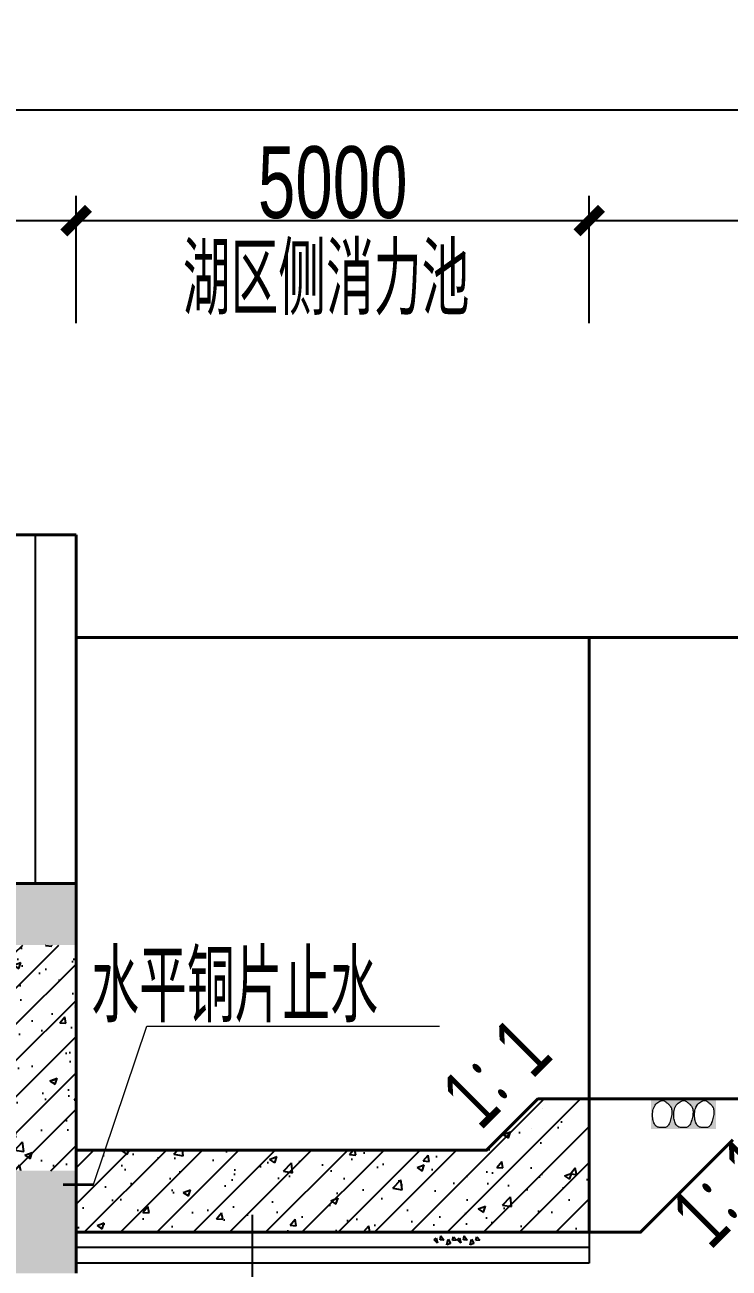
# Model space of a CAD drawing. Extents: x -51258 to 164715, y -112558 to 496610.
# Drawn here: x 79233 to 86096, y 44842 to 56963 of the extents above; entities that cross this region are included whole.
import ezdxf
from ezdxf.enums import TextEntityAlignment as Align

# ---------------------------------------------------------------- set-up
doc = ezdxf.new("R2010")
doc.units = 0
doc.header["$LTSCALE"] = 1000
doc.header["$PDMODE"] = 32
doc.header["$PDSIZE"] = 1
for name, color, linetype in [('DIM', 3, 'Continuous'), ('PUB_TEXT', 7, 'Continuous'), ('填充252', 252, 'Continuous'), ('标注', 3, 'Continuous')]:
    doc.layers.add(name, color=color, linetype=linetype)
for name, color, linetype, lineweight in [('中粗线0.25', 6, 'Continuous', 25), ('细线0.15', 4, 'Continuous', 15), ('结构轮廓线0.4', 1, 'Continuous', 40)]:
    doc.layers.add(name, color=color, linetype=linetype, lineweight=lineweight)
doc.styles.add('han', font='pdatxt.shx', dxfattribs={"width": 0.7, "bigfont": 'chinese.shx'})
doc.styles.add('图中的汉字和数字', font='njsyeng.shx', dxfattribs={"width": 0.7, "bigfont": 'njsychn.shx'})
doc.dimstyles.new('1比200(加大字号)', dxfattribs={"dimtxt": 700, "dimasz": 240, "dimexe": 240, "dimexo": 30, "dimgap": 20, "dimtad": 1, "dimdec": 0, "dimdsep": 46, "dimtxsty": '图中的汉字和数字', "dimblk": 'ARCHTICK', "dimcen": 2, "dimclrd": 3, "dimclre": 3, "dimclrt": 3, "dimadec": 0, "dimazin": 0, "dimtfac": 1, "dimtdec": 0, "dimtmove": 2, "dimatfit": 3, "dimldrblk": 'ARCHTICK', "dimfxl": 1000, "dimfxlon": 1, "dimarcsym": 0})
pattern_1 = [(45, (515662.37, -279097.2), (-176.7767, 176.7767), []), (50, (515662.4, -279097.2), (717.2602, -62.75213), [75, -825]), (355, (515662.4, -279097.2), (-138.7513, 752.1921), [60, -660]), (100.4514, (515722.14, -279102.4), (578.5094, 689.4395), [63.7402, -701.1421]), (46.1842, (515662.4, -278897.2), (1067.241, -165.519), [112.5, -1237.5]), (96.6356, (515751.3, -278911), (934.6627, 974.1179), [95.6103, -1051.713]), (351.1842, (515662.4, -278897.2), (934.662, 974.1186), [90, -990]), (21, (515762.4, -278947.2), (596.90705, -402.6189), [75, -825]), (326, (515762.4, -278947.2), (243.3153, 725.15), [60, -660]), (71.4514, (515812.1, -278980.75), (840.2226, 322.5305), [63.7402, -701.1421]), (37.5, (515662.37, -279097.2), (12.15986, 332.89385), [0, -652, 0, -670, 0, -662.5]), (7.5, (515662.37, -279097.2), (263.06954, 394.41171), [0, -382, 0, -637, 0, -252.5]), (327.5, (515439.37, -279097.2), (533.82244, -22.55487), [0, -250, 0, -780, 0, -1035]), (317.5, (515339.37, -279097.2), (583.18617, 100.105), [0, -325, 0, -518, 0, -735])]

# ---------------------------------------------------------------- blocks, each defined once
blk = doc.blocks.new('A$C76F53B9B')
at = {"layer": '填充252'}
h = blk.add_hatch(color=256, dxfattribs=at)
h.paths.add_polyline_path([(4.06, -0.022), (0.373, -0.022), (0.373, -1.706), (4.06, -1.706)])
h.paths.add_polyline_path([(1.83, -0.34), (1.863, -0.309), (1.896, -0.28), (1.929, -0.251), (1.961, -0.224), (1.992, -0.196), (2.022, -0.17), (2.052, -0.146), (2.084, -0.125), (2.118, -0.109), (2.155, -0.099), (2.196, -0.095), (2.243, -0.099), (2.294, -0.113), (2.35, -0.135), (2.409, -0.165), (2.468, -0.204), (2.525, -0.25), (2.58, -0.304), (2.629, -0.365), (2.672, -0.432), (2.707, -0.505), (2.734, -0.584), (2.754, -0.666), (2.767, -0.751), (2.773, -0.836), (2.775, -0.922), (2.771, -1.006), (2.763, -1.087), (2.751, -1.164), (2.735, -1.237), (2.716, -1.304), (2.693, -1.366), (2.667, -1.423), (2.637, -1.472), (2.604, -1.515), (2.568, -1.55), (2.529, -1.578), (2.487, -1.599), (2.443, -1.614), (2.398, -1.624), (2.352, -1.63), (2.305, -1.633), (2.258, -1.634), (2.213, -1.634), (2.168, -1.634), (2.124, -1.632), (2.082, -1.628), (2.042, -1.62), (2.003, -1.606), (1.965, -1.585), (1.928, -1.556), (1.894, -1.517), (1.861, -1.467), (1.829, -1.409), (1.8, -1.343), (1.773, -1.272), (1.749, -1.196), (1.728, -1.119), (1.71, -1.042), (1.696, -0.966), (1.685, -0.893), (1.678, -0.824), (1.675, -0.759), (1.676, -0.697), (1.682, -0.639), (1.691, -0.585), (1.705, -0.535), (1.723, -0.489), (1.745, -0.447), (1.771, -0.408), (1.799, -0.373)], flags=16)
h.paths.add_polyline_path([(1.446, -0.365), (1.489, -0.432), (1.524, -0.505), (1.551, -0.584), (1.571, -0.666), (1.584, -0.751), (1.59, -0.836), (1.592, -0.922), (1.588, -1.006), (1.58, -1.087), (1.568, -1.164), (1.552, -1.237), (1.533, -1.304), (1.51, -1.366), (1.484, -1.423), (1.454, -1.472), (1.421, -1.515), (1.385, -1.55), (1.346, -1.578), (1.304, -1.599), (1.26, -1.614), (1.215, -1.624), (1.168, -1.63), (1.122, -1.633), (1.075, -1.634), (1.029, -1.634), (0.985, -1.634), (0.941, -1.632), (0.899, -1.628), (0.859, -1.62), (0.819, -1.606), (0.782, -1.585), (0.745, -1.556), (0.711, -1.517), (0.677, -1.467), (0.646, -1.409), (0.617, -1.343), (0.59, -1.272), (0.566, -1.196), (0.545, -1.119), (0.527, -1.042), (0.513, -0.966), (0.502, -0.893), (0.495, -0.824), (0.492, -0.759), (0.493, -0.697), (0.498, -0.639), (0.508, -0.585), (0.521, -0.535), (0.539, -0.489), (0.562, -0.447), (0.587, -0.408), (0.616, -0.373), (0.647, -0.34), (0.68, -0.309), (0.713, -0.28), (0.746, -0.251), (0.778, -0.224), (0.808, -0.196), (0.839, -0.17), (0.869, -0.146), (0.901, -0.125), (0.935, -0.109), (0.972, -0.099), (1.013, -0.095), (1.06, -0.099), (1.111, -0.113), (1.167, -0.135), (1.226, -0.165), (1.284, -0.204), (1.342, -0.25), (1.397, -0.304)], flags=16)
h.paths.add_polyline_path([(2.908, -0.535), (2.926, -0.489), (2.948, -0.447), (2.974, -0.408), (3.003, -0.373), (3.034, -0.34), (3.066, -0.309), (3.099, -0.28), (3.132, -0.251), (3.164, -0.224), (3.195, -0.196), (3.226, -0.17), (3.256, -0.146), (3.288, -0.125), (3.322, -0.109), (3.359, -0.099), (3.4, -0.095), (3.446, -0.099), (3.498, -0.113), (3.554, -0.135), (3.612, -0.165), (3.671, -0.204), (3.729, -0.25), (3.783, -0.304), (3.833, -0.365), (3.876, -0.432), (3.911, -0.505), (3.938, -0.584), (3.957, -0.666), (3.97, -0.751), (3.977, -0.836), (3.978, -0.922), (3.975, -1.006), (3.967, -1.087), (3.955, -1.164), (3.939, -1.237), (3.92, -1.304), (3.897, -1.366), (3.871, -1.423), (3.841, -1.472), (3.808, -1.515), (3.772, -1.55), (3.733, -1.578), (3.691, -1.599), (3.647, -1.614), (3.602, -1.624), (3.555, -1.63), (3.509, -1.633), (3.462, -1.634), (3.416, -1.634), (3.372, -1.634), (3.328, -1.632), (3.286, -1.628), (3.245, -1.62), (3.206, -1.606), (3.168, -1.585), (3.132, -1.556), (3.097, -1.517), (3.064, -1.467), (3.033, -1.409), (3.004, -1.343), (2.977, -1.272), (2.953, -1.196), (2.932, -1.119), (2.914, -1.042), (2.899, -0.966), (2.889, -0.893), (2.882, -0.824), (2.879, -0.759), (2.88, -0.697), (2.885, -0.639), (2.895, -0.585)], flags=16)
at = {"layer": '细线0.15'}
h = blk.add_hatch(color=256, dxfattribs=at)
h.paths.add_polyline_path([(4.059, -0.022), (0.372, -0.022), (0.372, -1.706), (4.059, -1.706)])
h.paths.add_polyline_path([(1.829, -0.34), (1.861, -0.309), (1.894, -0.28), (1.927, -0.251), (1.959, -0.224), (1.99, -0.196), (2.02, -0.17), (2.051, -0.146), (2.083, -0.125), (2.117, -0.109), (2.154, -0.099), (2.195, -0.095), (2.241, -0.099), (2.293, -0.113), (2.349, -0.135), (2.407, -0.165), (2.466, -0.204), (2.524, -0.25), (2.578, -0.304), (2.628, -0.365), (2.671, -0.432), (2.706, -0.505), (2.733, -0.584), (2.752, -0.666), (2.765, -0.751), (2.772, -0.836), (2.773, -0.922), (2.77, -1.006), (2.762, -1.087), (2.75, -1.164), (2.734, -1.237), (2.715, -1.304), (2.692, -1.366), (2.666, -1.423), (2.636, -1.472), (2.603, -1.515), (2.567, -1.55), (2.528, -1.578), (2.486, -1.599), (2.442, -1.614), (2.397, -1.624), (2.35, -1.63), (2.304, -1.633), (2.257, -1.634), (2.211, -1.634), (2.166, -1.634), (2.123, -1.632), (2.081, -1.628), (2.04, -1.62), (2.001, -1.606), (1.963, -1.585), (1.927, -1.556), (1.892, -1.517), (1.859, -1.467), (1.828, -1.409), (1.799, -1.343), (1.772, -1.272), (1.748, -1.196), (1.727, -1.119), (1.709, -1.042), (1.694, -0.966), (1.684, -0.893), (1.677, -0.824), (1.674, -0.759), (1.675, -0.697), (1.68, -0.639), (1.69, -0.585), (1.703, -0.535), (1.721, -0.489), (1.743, -0.447), (1.769, -0.408), (1.798, -0.373)], flags=16)
h.paths.add_polyline_path([(1.445, -0.365), (1.488, -0.432), (1.523, -0.505), (1.55, -0.584), (1.569, -0.666), (1.582, -0.751), (1.589, -0.836), (1.59, -0.922), (1.586, -1.006), (1.578, -1.087), (1.566, -1.164), (1.551, -1.237), (1.532, -1.304), (1.509, -1.366), (1.482, -1.423), (1.453, -1.472), (1.42, -1.515), (1.384, -1.55), (1.344, -1.578), (1.303, -1.599), (1.259, -1.614), (1.213, -1.624), (1.167, -1.63), (1.12, -1.633), (1.074, -1.634), (1.028, -1.634), (0.983, -1.634), (0.94, -1.632), (0.898, -1.628), (0.857, -1.62), (0.818, -1.606), (0.78, -1.585), (0.744, -1.556), (0.709, -1.517), (0.676, -1.467), (0.645, -1.409), (0.616, -1.343), (0.589, -1.272), (0.565, -1.196), (0.544, -1.119), (0.526, -1.042), (0.511, -0.966), (0.5, -0.893), (0.494, -0.824), (0.491, -0.759), (0.492, -0.697), (0.497, -0.639), (0.506, -0.585), (0.52, -0.535), (0.538, -0.489), (0.56, -0.447), (0.586, -0.408), (0.615, -0.373), (0.646, -0.34), (0.678, -0.309), (0.711, -0.28), (0.744, -0.251), (0.776, -0.224), (0.807, -0.196), (0.837, -0.17), (0.868, -0.146), (0.9, -0.125), (0.934, -0.109), (0.971, -0.099), (1.012, -0.095), (1.058, -0.099), (1.11, -0.113), (1.166, -0.135), (1.224, -0.165), (1.283, -0.204), (1.341, -0.25), (1.395, -0.304)], flags=16)
h.paths.add_polyline_path([(2.907, -0.535), (2.925, -0.489), (2.947, -0.447), (2.973, -0.408), (3.002, -0.373), (3.033, -0.34), (3.065, -0.309), (3.098, -0.28), (3.131, -0.251), (3.163, -0.224), (3.194, -0.196), (3.224, -0.17), (3.255, -0.146), (3.286, -0.125), (3.32, -0.109), (3.358, -0.099), (3.399, -0.095), (3.445, -0.099), (3.497, -0.113), (3.553, -0.135), (3.611, -0.165), (3.67, -0.204), (3.727, -0.25), (3.782, -0.304), (3.832, -0.365), (3.875, -0.432), (3.909, -0.505), (3.936, -0.584), (3.956, -0.666), (3.969, -0.751), (3.976, -0.836), (3.977, -0.922), (3.973, -1.006), (3.965, -1.087), (3.953, -1.164), (3.938, -1.237), (3.918, -1.304), (3.896, -1.366), (3.869, -1.423), (3.84, -1.472), (3.807, -1.515), (3.771, -1.55), (3.731, -1.578), (3.689, -1.599), (3.646, -1.614), (3.6, -1.624), (3.554, -1.63), (3.507, -1.633), (3.461, -1.634), (3.415, -1.634), (3.37, -1.634), (3.327, -1.632), (3.285, -1.628), (3.244, -1.62), (3.205, -1.606), (3.167, -1.585), (3.131, -1.556), (3.096, -1.517), (3.063, -1.467), (3.032, -1.409), (3.002, -1.343), (2.976, -1.272), (2.951, -1.196), (2.93, -1.119), (2.912, -1.042), (2.898, -0.966), (2.887, -0.893), (2.88, -0.824), (2.878, -0.759), (2.879, -0.697), (2.884, -0.639), (2.893, -0.585)], flags=16)
h = blk.add_hatch(color=256, dxfattribs=at)
h.paths.add_polyline_path([(4.059, -0.022), (0.372, -0.022), (0.372, -1.706), (4.059, -1.706)])
h.paths.add_polyline_path([(1.829, -0.34), (1.861, -0.309), (1.894, -0.28), (1.927, -0.251), (1.959, -0.224), (1.99, -0.196), (2.02, -0.17), (2.051, -0.146), (2.083, -0.125), (2.117, -0.109), (2.154, -0.099), (2.195, -0.095), (2.241, -0.099), (2.293, -0.113), (2.349, -0.135), (2.407, -0.165), (2.466, -0.204), (2.524, -0.25), (2.578, -0.304), (2.628, -0.365), (2.671, -0.432), (2.706, -0.505), (2.733, -0.584), (2.752, -0.666), (2.765, -0.751), (2.772, -0.836), (2.773, -0.922), (2.77, -1.006), (2.762, -1.087), (2.75, -1.164), (2.734, -1.237), (2.715, -1.304), (2.692, -1.366), (2.666, -1.423), (2.636, -1.472), (2.603, -1.515), (2.567, -1.55), (2.528, -1.578), (2.486, -1.599), (2.442, -1.614), (2.397, -1.624), (2.35, -1.63), (2.304, -1.633), (2.257, -1.634), (2.211, -1.634), (2.166, -1.634), (2.123, -1.632), (2.081, -1.628), (2.04, -1.62), (2.001, -1.606), (1.963, -1.585), (1.927, -1.556), (1.892, -1.517), (1.859, -1.467), (1.828, -1.409), (1.799, -1.343), (1.772, -1.272), (1.748, -1.196), (1.727, -1.119), (1.709, -1.042), (1.694, -0.966), (1.684, -0.893), (1.677, -0.824), (1.674, -0.759), (1.675, -0.697), (1.68, -0.639), (1.69, -0.585), (1.703, -0.535), (1.721, -0.489), (1.743, -0.447), (1.769, -0.408), (1.798, -0.373)], flags=16)
h.paths.add_polyline_path([(1.445, -0.365), (1.488, -0.432), (1.523, -0.505), (1.55, -0.584), (1.569, -0.666), (1.582, -0.751), (1.589, -0.836), (1.59, -0.922), (1.586, -1.006), (1.578, -1.087), (1.566, -1.164), (1.551, -1.237), (1.532, -1.304), (1.509, -1.366), (1.482, -1.423), (1.453, -1.472), (1.42, -1.515), (1.384, -1.55), (1.344, -1.578), (1.303, -1.599), (1.259, -1.614), (1.213, -1.624), (1.167, -1.63), (1.12, -1.633), (1.074, -1.634), (1.028, -1.634), (0.983, -1.634), (0.94, -1.632), (0.898, -1.628), (0.857, -1.62), (0.818, -1.606), (0.78, -1.585), (0.744, -1.556), (0.709, -1.517), (0.676, -1.467), (0.645, -1.409), (0.616, -1.343), (0.589, -1.272), (0.565, -1.196), (0.544, -1.119), (0.526, -1.042), (0.511, -0.966), (0.5, -0.893), (0.494, -0.824), (0.491, -0.759), (0.492, -0.697), (0.497, -0.639), (0.506, -0.585), (0.52, -0.535), (0.538, -0.489), (0.56, -0.447), (0.586, -0.408), (0.615, -0.373), (0.646, -0.34), (0.678, -0.309), (0.711, -0.28), (0.744, -0.251), (0.776, -0.224), (0.807, -0.196), (0.837, -0.17), (0.868, -0.146), (0.9, -0.125), (0.934, -0.109), (0.971, -0.099), (1.012, -0.095), (1.058, -0.099), (1.11, -0.113), (1.166, -0.135), (1.224, -0.165), (1.283, -0.204), (1.341, -0.25), (1.395, -0.304)], flags=16)
h.paths.add_polyline_path([(2.907, -0.535), (2.925, -0.489), (2.947, -0.447), (2.973, -0.408), (3.002, -0.373), (3.033, -0.34), (3.065, -0.309), (3.098, -0.28), (3.131, -0.251), (3.163, -0.224), (3.194, -0.196), (3.224, -0.17), (3.255, -0.146), (3.286, -0.125), (3.32, -0.109), (3.358, -0.099), (3.399, -0.095), (3.445, -0.099), (3.497, -0.113), (3.553, -0.135), (3.611, -0.165), (3.67, -0.204), (3.727, -0.25), (3.782, -0.304), (3.832, -0.365), (3.875, -0.432), (3.909, -0.505), (3.936, -0.584), (3.956, -0.666), (3.969, -0.751), (3.976, -0.836), (3.977, -0.922), (3.973, -1.006), (3.965, -1.087), (3.953, -1.164), (3.938, -1.237), (3.918, -1.304), (3.896, -1.366), (3.869, -1.423), (3.84, -1.472), (3.807, -1.515), (3.771, -1.55), (3.731, -1.578), (3.689, -1.599), (3.646, -1.614), (3.6, -1.624), (3.554, -1.63), (3.507, -1.633), (3.461, -1.634), (3.415, -1.634), (3.37, -1.634), (3.327, -1.632), (3.285, -1.628), (3.244, -1.62), (3.205, -1.606), (3.167, -1.585), (3.131, -1.556), (3.096, -1.517), (3.063, -1.467), (3.032, -1.409), (3.002, -1.343), (2.976, -1.272), (2.951, -1.196), (2.93, -1.119), (2.912, -1.042), (2.898, -0.966), (2.887, -0.893), (2.88, -0.824), (2.878, -0.759), (2.879, -0.697), (2.884, -0.639), (2.893, -0.585)], flags=16)
for points in [[(0.538, -0.489), (0.52, -0.535), (0.506, -0.585), (0.497, -0.639), (0.492, -0.697), (0.491, -0.759), (0.494, -0.824), (0.5, -0.893), (0.511, -0.966), (0.526, -1.042), (0.544, -1.119), (0.565, -1.196), (0.589, -1.272), (0.616, -1.343), (0.645, -1.409), (0.676, -1.467), (0.709, -1.517), (0.744, -1.556), (0.78, -1.585), (0.818, -1.606), (0.857, -1.62), (0.898, -1.628), (0.94, -1.632), (0.983, -1.634), (1.028, -1.634), (1.074, -1.634), (1.12, -1.633), (1.167, -1.63), (1.213, -1.624), (1.259, -1.614), (1.303, -1.599), (1.344, -1.578), (1.384, -1.55), (1.42, -1.515), (1.453, -1.472), (1.482, -1.423), (1.509, -1.366), (1.532, -1.304), (1.551, -1.237), (1.566, -1.164), (1.578, -1.087), (1.586, -1.006), (1.59, -0.922), (1.589, -0.836), (1.582, -0.751), (1.569, -0.666), (1.55, -0.584), (1.523, -0.505), (1.488, -0.432), (1.445, -0.365), (1.395, -0.304), (1.341, -0.25), (1.283, -0.204), (1.224, -0.165), (1.166, -0.135), (1.11, -0.113), (1.058, -0.099), (1.012, -0.095), (0.971, -0.099), (0.934, -0.109), (0.9, -0.125), (0.868, -0.146), (0.837, -0.17), (0.807, -0.196), (0.776, -0.224), (0.744, -0.251), (0.711, -0.28), (0.678, -0.309), (0.646, -0.34), (0.615, -0.373), (0.586, -0.408), (0.56, -0.447)], [(0.538, -0.489), (0.52, -0.535), (0.506, -0.585), (0.497, -0.639), (0.492, -0.697), (0.491, -0.759), (0.494, -0.824), (0.5, -0.893), (0.511, -0.966), (0.526, -1.042), (0.544, -1.119), (0.565, -1.196), (0.589, -1.272), (0.616, -1.343), (0.645, -1.409), (0.676, -1.467), (0.709, -1.517), (0.744, -1.556), (0.78, -1.585), (0.818, -1.606), (0.857, -1.62), (0.898, -1.628), (0.94, -1.632), (0.983, -1.634), (1.028, -1.634), (1.074, -1.634), (1.12, -1.633), (1.167, -1.63), (1.213, -1.624), (1.259, -1.614), (1.303, -1.599), (1.344, -1.578), (1.384, -1.55), (1.42, -1.515), (1.453, -1.472), (1.482, -1.423), (1.509, -1.366), (1.532, -1.304), (1.551, -1.237), (1.566, -1.164), (1.578, -1.087), (1.586, -1.006), (1.59, -0.922), (1.589, -0.836), (1.582, -0.751), (1.569, -0.666), (1.55, -0.584), (1.523, -0.505), (1.488, -0.432), (1.445, -0.365), (1.395, -0.304), (1.341, -0.25), (1.283, -0.204), (1.224, -0.165), (1.166, -0.135), (1.11, -0.113), (1.058, -0.099), (1.012, -0.095), (0.971, -0.099), (0.934, -0.109), (0.9, -0.125), (0.868, -0.146), (0.837, -0.17), (0.807, -0.196), (0.776, -0.224), (0.744, -0.251), (0.711, -0.28), (0.678, -0.309), (0.646, -0.34), (0.615, -0.373), (0.586, -0.408), (0.56, -0.447)], [(0.539, -0.489), (0.521, -0.535), (0.508, -0.585), (0.498, -0.639), (0.493, -0.697), (0.492, -0.759), (0.495, -0.824), (0.502, -0.893), (0.513, -0.966), (0.527, -1.042), (0.545, -1.119), (0.566, -1.196), (0.59, -1.272), (0.617, -1.343), (0.646, -1.409), (0.677, -1.467), (0.711, -1.517), (0.745, -1.556), (0.782, -1.585), (0.819, -1.606), (0.859, -1.62), (0.899, -1.628), (0.941, -1.632), (0.985, -1.634), (1.029, -1.634), (1.075, -1.634), (1.122, -1.633), (1.168, -1.63), (1.215, -1.624), (1.26, -1.614), (1.304, -1.599), (1.346, -1.578), (1.385, -1.55), (1.421, -1.515), (1.454, -1.472), (1.484, -1.423), (1.51, -1.366), (1.533, -1.304), (1.552, -1.237), (1.568, -1.164), (1.58, -1.087), (1.588, -1.006), (1.592, -0.922), (1.59, -0.836), (1.584, -0.751), (1.571, -0.666), (1.551, -0.584), (1.524, -0.505), (1.489, -0.432), (1.446, -0.365), (1.397, -0.304), (1.342, -0.25), (1.284, -0.204), (1.226, -0.165), (1.167, -0.135), (1.111, -0.113), (1.06, -0.099), (1.013, -0.095), (0.972, -0.099), (0.935, -0.109), (0.901, -0.125), (0.869, -0.146), (0.839, -0.17), (0.808, -0.196), (0.778, -0.224), (0.746, -0.251), (0.713, -0.28), (0.68, -0.309), (0.647, -0.34), (0.616, -0.373), (0.587, -0.408), (0.562, -0.447)], [(1.721, -0.489), (1.703, -0.535), (1.69, -0.585), (1.68, -0.639), (1.675, -0.697), (1.674, -0.759), (1.677, -0.824), (1.684, -0.893), (1.694, -0.966), (1.709, -1.042), (1.727, -1.119), (1.748, -1.196), (1.772, -1.272), (1.799, -1.343), (1.828, -1.409), (1.859, -1.467), (1.892, -1.517), (1.927, -1.556), (1.963, -1.585), (2.001, -1.606), (2.04, -1.62), (2.081, -1.628), (2.123, -1.632), (2.166, -1.634), (2.211, -1.634), (2.257, -1.634), (2.304, -1.633), (2.35, -1.63), (2.397, -1.624), (2.442, -1.614), (2.486, -1.599), (2.528, -1.578), (2.567, -1.55), (2.603, -1.515), (2.636, -1.472), (2.666, -1.423), (2.692, -1.366), (2.715, -1.304), (2.734, -1.237), (2.75, -1.164), (2.762, -1.087), (2.77, -1.006), (2.773, -0.922), (2.772, -0.836), (2.765, -0.751), (2.752, -0.666), (2.733, -0.584), (2.706, -0.505), (2.671, -0.432), (2.628, -0.365), (2.578, -0.304), (2.524, -0.25), (2.466, -0.204), (2.407, -0.165), (2.349, -0.135), (2.293, -0.113), (2.241, -0.099), (2.195, -0.095), (2.154, -0.099), (2.117, -0.109), (2.083, -0.125), (2.051, -0.146), (2.02, -0.17), (1.99, -0.196), (1.959, -0.224), (1.927, -0.251), (1.894, -0.28), (1.861, -0.309), (1.829, -0.34), (1.798, -0.373), (1.769, -0.408), (1.743, -0.447)], [(1.721, -0.489), (1.703, -0.535), (1.69, -0.585), (1.68, -0.639), (1.675, -0.697), (1.674, -0.759), (1.677, -0.824), (1.684, -0.893), (1.694, -0.966), (1.709, -1.042), (1.727, -1.119), (1.748, -1.196), (1.772, -1.272), (1.799, -1.343), (1.828, -1.409), (1.859, -1.467), (1.892, -1.517), (1.927, -1.556), (1.963, -1.585), (2.001, -1.606), (2.04, -1.62), (2.081, -1.628), (2.123, -1.632), (2.166, -1.634), (2.211, -1.634), (2.257, -1.634), (2.304, -1.633), (2.35, -1.63), (2.397, -1.624), (2.442, -1.614), (2.486, -1.599), (2.528, -1.578), (2.567, -1.55), (2.603, -1.515), (2.636, -1.472), (2.666, -1.423), (2.692, -1.366), (2.715, -1.304), (2.734, -1.237), (2.75, -1.164), (2.762, -1.087), (2.77, -1.006), (2.773, -0.922), (2.772, -0.836), (2.765, -0.751), (2.752, -0.666), (2.733, -0.584), (2.706, -0.505), (2.671, -0.432), (2.628, -0.365), (2.578, -0.304), (2.524, -0.25), (2.466, -0.204), (2.407, -0.165), (2.349, -0.135), (2.293, -0.113), (2.241, -0.099), (2.195, -0.095), (2.154, -0.099), (2.117, -0.109), (2.083, -0.125), (2.051, -0.146), (2.02, -0.17), (1.99, -0.196), (1.959, -0.224), (1.927, -0.251), (1.894, -0.28), (1.861, -0.309), (1.829, -0.34), (1.798, -0.373), (1.769, -0.408), (1.743, -0.447)], [(1.723, -0.489), (1.705, -0.535), (1.691, -0.585), (1.682, -0.639), (1.676, -0.697), (1.675, -0.759), (1.678, -0.824), (1.685, -0.893), (1.696, -0.966), (1.71, -1.042), (1.728, -1.119), (1.749, -1.196), (1.773, -1.272), (1.8, -1.343), (1.829, -1.409), (1.861, -1.467), (1.894, -1.517), (1.928, -1.556), (1.965, -1.585), (2.003, -1.606), (2.042, -1.62), (2.082, -1.628), (2.124, -1.632), (2.168, -1.634), (2.213, -1.634), (2.258, -1.634), (2.305, -1.633), (2.352, -1.63), (2.398, -1.624), (2.443, -1.614), (2.487, -1.599), (2.529, -1.578), (2.568, -1.55), (2.604, -1.515), (2.637, -1.472), (2.667, -1.423), (2.693, -1.366), (2.716, -1.304), (2.735, -1.237), (2.751, -1.164), (2.763, -1.087), (2.771, -1.006), (2.775, -0.922), (2.773, -0.836), (2.767, -0.751), (2.754, -0.666), (2.734, -0.584), (2.707, -0.505), (2.672, -0.432), (2.629, -0.365), (2.58, -0.304), (2.525, -0.25), (2.468, -0.204), (2.409, -0.165), (2.35, -0.135), (2.294, -0.113), (2.243, -0.099), (2.196, -0.095), (2.155, -0.099), (2.118, -0.109), (2.084, -0.125), (2.052, -0.146), (2.022, -0.17), (1.992, -0.196), (1.961, -0.224), (1.929, -0.251), (1.896, -0.28), (1.863, -0.309), (1.83, -0.34), (1.799, -0.373), (1.771, -0.408), (1.745, -0.447)], [(2.925, -0.489), (2.907, -0.535), (2.893, -0.585), (2.884, -0.639), (2.879, -0.697), (2.878, -0.759), (2.88, -0.824), (2.887, -0.893), (2.898, -0.966), (2.912, -1.042), (2.93, -1.119), (2.951, -1.196), (2.976, -1.272), (3.002, -1.343), (3.032, -1.409), (3.063, -1.467), (3.096, -1.517), (3.131, -1.556), (3.167, -1.585), (3.205, -1.606), (3.244, -1.62), (3.285, -1.628), (3.327, -1.632), (3.37, -1.634), (3.415, -1.634), (3.461, -1.634), (3.507, -1.633), (3.554, -1.63), (3.6, -1.624), (3.646, -1.614), (3.689, -1.599), (3.731, -1.578), (3.771, -1.55), (3.807, -1.515), (3.84, -1.472), (3.869, -1.423), (3.896, -1.366), (3.918, -1.304), (3.938, -1.237), (3.953, -1.164), (3.965, -1.087), (3.973, -1.006), (3.977, -0.922), (3.976, -0.836), (3.969, -0.751), (3.956, -0.666), (3.936, -0.584), (3.909, -0.505), (3.875, -0.432), (3.832, -0.365), (3.782, -0.304), (3.727, -0.25), (3.67, -0.204), (3.611, -0.165), (3.553, -0.135), (3.497, -0.113), (3.445, -0.099), (3.399, -0.095), (3.358, -0.099), (3.32, -0.109), (3.286, -0.125), (3.255, -0.146), (3.224, -0.17), (3.194, -0.196), (3.163, -0.224), (3.131, -0.251), (3.098, -0.28), (3.065, -0.309), (3.033, -0.34), (3.002, -0.373), (2.973, -0.408), (2.947, -0.447)], [(2.925, -0.489), (2.907, -0.535), (2.893, -0.585), (2.884, -0.639), (2.879, -0.697), (2.878, -0.759), (2.88, -0.824), (2.887, -0.893), (2.898, -0.966), (2.912, -1.042), (2.93, -1.119), (2.951, -1.196), (2.976, -1.272), (3.002, -1.343), (3.032, -1.409), (3.063, -1.467), (3.096, -1.517), (3.131, -1.556), (3.167, -1.585), (3.205, -1.606), (3.244, -1.62), (3.285, -1.628), (3.327, -1.632), (3.37, -1.634), (3.415, -1.634), (3.461, -1.634), (3.507, -1.633), (3.554, -1.63), (3.6, -1.624), (3.646, -1.614), (3.689, -1.599), (3.731, -1.578), (3.771, -1.55), (3.807, -1.515), (3.84, -1.472), (3.869, -1.423), (3.896, -1.366), (3.918, -1.304), (3.938, -1.237), (3.953, -1.164), (3.965, -1.087), (3.973, -1.006), (3.977, -0.922), (3.976, -0.836), (3.969, -0.751), (3.956, -0.666), (3.936, -0.584), (3.909, -0.505), (3.875, -0.432), (3.832, -0.365), (3.782, -0.304), (3.727, -0.25), (3.67, -0.204), (3.611, -0.165), (3.553, -0.135), (3.497, -0.113), (3.445, -0.099), (3.399, -0.095), (3.358, -0.099), (3.32, -0.109), (3.286, -0.125), (3.255, -0.146), (3.224, -0.17), (3.194, -0.196), (3.163, -0.224), (3.131, -0.251), (3.098, -0.28), (3.065, -0.309), (3.033, -0.34), (3.002, -0.373), (2.973, -0.408), (2.947, -0.447)], [(2.926, -0.489), (2.908, -0.535), (2.895, -0.585), (2.885, -0.639), (2.88, -0.697), (2.879, -0.759), (2.882, -0.824), (2.889, -0.893), (2.899, -0.966), (2.914, -1.042), (2.932, -1.119), (2.953, -1.196), (2.977, -1.272), (3.004, -1.343), (3.033, -1.409), (3.064, -1.467), (3.097, -1.517), (3.132, -1.556), (3.168, -1.585), (3.206, -1.606), (3.245, -1.62), (3.286, -1.628), (3.328, -1.632), (3.372, -1.634), (3.416, -1.634), (3.462, -1.634), (3.509, -1.633), (3.555, -1.63), (3.602, -1.624), (3.647, -1.614), (3.691, -1.599), (3.733, -1.578), (3.772, -1.55), (3.808, -1.515), (3.841, -1.472), (3.871, -1.423), (3.897, -1.366), (3.92, -1.304), (3.939, -1.237), (3.955, -1.164), (3.967, -1.087), (3.975, -1.006), (3.978, -0.922), (3.977, -0.836), (3.97, -0.751), (3.957, -0.666), (3.938, -0.584), (3.911, -0.505), (3.876, -0.432), (3.833, -0.365), (3.783, -0.304), (3.729, -0.25), (3.671, -0.204), (3.612, -0.165), (3.554, -0.135), (3.498, -0.113), (3.446, -0.099), (3.4, -0.095), (3.359, -0.099), (3.322, -0.109), (3.288, -0.125), (3.256, -0.146), (3.226, -0.17), (3.195, -0.196), (3.164, -0.224), (3.132, -0.251), (3.099, -0.28), (3.066, -0.309), (3.034, -0.34), (3.003, -0.373), (2.974, -0.408), (2.948, -0.447)]]:
    blk.add_lwpolyline(points, close=True, dxfattribs=at)
blk = doc.blocks.new('_ArchTick')
at = {"color": 0, "linetype": 'ByBlock', "const_width": 0.4}
blk.add_lwpolyline([(-0.5, -0.5), (0.5, 0.5)], dxfattribs=at)
blk = doc.blocks.new('*D249')
at = {"color": 3, "lineweight": -2, "transparency": 16777216}
for p, q in [((60733, 54055), (60733, 55295)), ((79733, 54055), (79733, 55295)), ((60733, 55055), (79733, 55055))]:
    blk.add_line(p, q, dxfattribs=at)
at = {"layer": 'Defpoints', "color": 0, "transparency": 16777216}
for p in [(79733, 55055), (60733, 45856), (79733, 44008)]:
    blk.add_point(p, dxfattribs=at)
at = {"color": 3, "lineweight": -2, "transparency": 16777216, "xscale": 240, "yscale": 240, "zscale": 240, "rotation": 180}
blk.add_blockref('_ArchTick', (60733, 55055), dxfattribs=at)
at = {"color": 3, "lineweight": -2, "transparency": 16777216, "xscale": 240, "yscale": 240, "zscale": 240}
blk.add_blockref('_ArchTick', (79733, 55055), dxfattribs=at)
at = {"color": 3, "transparency": 16777216, "insert": (70233, 55425), "char_height": 700, "attachment_point": 5, "style": 'han'}
blk.add_mtext('19000', dxfattribs=at)
blk = doc.blocks.new('*D250')
at = {"color": 3, "lineweight": -2, "transparency": 16777216}
for p, q in [((79733, 54055), (79733, 55295)), ((84733, 54055), (84733, 55295)), ((79733, 55055), (84733, 55055))]:
    blk.add_line(p, q, dxfattribs=at)
at = {"layer": 'Defpoints', "color": 0, "transparency": 16777216}
for p in [(84733, 55055), (84733, 45779), (79733, 44008)]:
    blk.add_point(p, dxfattribs=at)
at = {"color": 3, "lineweight": -2, "transparency": 16777216, "xscale": 240, "yscale": 240, "zscale": 240, "rotation": 180}
blk.add_blockref('_ArchTick', (79733, 55055), dxfattribs=at)
at = {"color": 3, "lineweight": -2, "transparency": 16777216, "xscale": 240, "yscale": 240, "zscale": 240}
blk.add_blockref('_ArchTick', (84733, 55055), dxfattribs=at)
at = {"color": 3, "transparency": 16777216, "insert": (82233, 55425), "char_height": 700, "attachment_point": 5, "style": 'han'}
blk.add_mtext('5000', dxfattribs=at)
blk = doc.blocks.new('*D252')
at = {"color": 3, "lineweight": -2, "transparency": 16777216}
for p, q in [((40333, 55134), (40333, 56374)), ((105133, 55134), (105133, 56374)), ((40333, 56134), (105133, 56134))]:
    blk.add_line(p, q, dxfattribs=at)
at = {"layer": 'Defpoints', "color": 0, "transparency": 16777216}
for p in [(105133, 56134), (105133, 46492), (40333, 45803)]:
    blk.add_point(p, dxfattribs=at)
at = {"color": 3, "lineweight": -2, "transparency": 16777216, "xscale": 240, "yscale": 240, "zscale": 240, "rotation": 180}
blk.add_blockref('_ArchTick', (40333, 56134), dxfattribs=at)
at = {"color": 3, "lineweight": -2, "transparency": 16777216, "xscale": 240, "yscale": 240, "zscale": 240}
blk.add_blockref('_ArchTick', (105133, 56134), dxfattribs=at)
at = {"color": 3, "transparency": 16777216, "insert": (72733, 56504), "char_height": 700, "attachment_point": 5, "style": 'han'}
blk.add_mtext('64800', dxfattribs=at)
blk = doc.blocks.new('*D810')
at = {"color": 3, "lineweight": -2, "transparency": 16777216}
for p, q in [((84733, 54055), (84733, 55295)), ((99733, 54085), (99733, 55295)), ((84733, 55055), (99733, 55055))]:
    blk.add_line(p, q, dxfattribs=at)
at = {"layer": 'Defpoints', "color": 0, "transparency": 16777216}
for p in [(99733, 55055), (99733, 54055), (84733, 50992)]:
    blk.add_point(p, dxfattribs=at)
at = {"color": 3, "lineweight": -2, "transparency": 16777216, "xscale": 240, "yscale": 240, "zscale": 240, "rotation": 180}
blk.add_blockref('_ArchTick', (84733, 55055), dxfattribs=at)
at = {"color": 3, "lineweight": -2, "transparency": 16777216, "xscale": 240, "yscale": 240, "zscale": 240}
blk.add_blockref('_ArchTick', (99733, 55055), dxfattribs=at)
at = {"color": 3, "transparency": 16777216, "insert": (92233, 55425), "char_height": 700, "attachment_point": 5, "style": 'han'}
blk.add_mtext('15000', dxfattribs=at)

msp = doc.modelspace()

# ---------------------------------------------------------------- hatches: boundary and pattern name
at = {"layer": '填充252'}
h = msp.add_hatch(dxfattribs=at)
h.set_pattern_fill('钢筋混凝土', color=256, scale=100, style=0)
h.set_pattern_definition(pattern_1)
h.paths.add_polyline_path([(69680.2, 45791.9), (69680.2, 45712.2), (69180.2, 45712.2), (69180.2, 45791.9)], flags=16)
h.paths.add_polyline_path([(75082.3, 48591.9), (75082.3, 47991.9), (76133, 47991.9), (76133, 45791.9), (65333, 45791.9), (64533, 45791.9), (61733, 46491.9), (60733, 46491.9), (60733.1, 44792), (79732.9, 44792), (79733, 45791.9), (76733, 45791.9), (76733, 47991.9), (79733, 47991.9), (79733, 48591.9), (76733, 48591.9), (76733, 49091.9), (76481.7, 49091.9), (76481.7, 48990), (76417.8, 48990), (76417.8, 49091.9), (76133, 49091.9), (76133, 48591.9), (75337.5, 48591.9), (75337.5, 48091.9), (75137.5, 48091.9), (75137.5, 48591.9)])
h = msp.add_hatch(dxfattribs=at)
h.set_pattern_fill('钢筋混凝土', color=256, scale=100, style=0)
h.set_pattern_definition([(45, (79132.98, 45791.9), (-176.777, 176.777), []), (50, (79133, 45791.9), (717.26, -62.75), [75, -825]), (355, (79133, 45791.9), (-138.75, 752.2), [60, -660]), (100.45, (79192.75, 45786.7), (578.5, 689.44), [63.74, -701.14]), (46.184, (79133, 45991.9), (1067.24, -165.52), [112.5, -1237.5]), (96.636, (79221.9, 45978.1), (934.66, 974.1), [95.6, -1051.7]), (351.184, (79133, 45991.9), (934.66, 974.1), [90, -990]), (21, (79233, 45941.9), (596.9, -402.62), [75, -825]), (326, (79233, 45941.9), (243.32, 725.15), [60, -660]), (71.45, (79282.7, 45908.36), (840.22, 322.53), [63.74, -701.14]), (37.5, (79132.98, 45791.9), (12.16, 332.894), [0, -652, 0, -670, 0, -662.5]), (7.5, (79132.98, 45791.9), (263.07, 394.41), [0, -382, 0, -637, 0, -252.5]), (327.5, (78909.98, 45791.9), (533.822, -22.555), [0, -250, 0, -780, 0, -1035]), (317.5, (78809.98, 45791.9), (583.19, 100.105), [0, -325, 0, -518, 0, -735])])
h.paths.add_polyline_path([(79133, 47991.9), (79133, 45791.9), (79733, 45791.9), (79733, 45991.9), (79733, 47991.9)])
h = msp.add_hatch(dxfattribs=at)
h.set_pattern_fill('钢筋混凝土', color=256, scale=100, style=0)
h.set_pattern_definition(pattern_1)
h.paths.add_polyline_path([(79733, 45991.9), (83732.9, 45991.9), (84232.9, 46491.9), (84733, 46491.9), (84732.9, 45191.9), (79733, 45191.9)])

# ---------------------------------------------------------------- linework, layer by layer
for p, q in [((83222, 45117.3), (83241.7, 45135)), ((83252.6, 45084.4), (83222, 45117.3)), ((83241.7, 45135), (83252.6, 45084.4)), ((83279.2, 45118), (83287.7, 45157)), ((83315.1, 45114.4), (83279.2, 45118)), ((83287.7, 45157), (83315.1, 45114.4)), ((83345.2, 45067.8), (83358.7, 45123)), ((83358.7, 45123), (83381.2, 45083.7)), ((83400.9, 45110.3), (83411, 45146)), ((83438.4, 45113.2), (83400.9, 45110.3)), ((83411, 45146), (83438.4, 45113.2)), ((83449.3, 45117.3), (83469, 45135)), ((83480, 45084.4), (83449.3, 45117.3)), ((83469, 45135), (83480, 45084.4)), ((83506.6, 45118), (83515.1, 45157)), ((83542.4, 45114.4), (83506.6, 45118)), ((83515.1, 45157), (83542.4, 45114.4)), ((83572.6, 45067.8), (83586.1, 45123)), ((83586.1, 45123), (83608.6, 45083.7)), ((83628.3, 45110.3), (83638.3, 45146)), ((83665.8, 45113.2), (83628.3, 45110.3)), ((83638.3, 45146), (83665.8, 45113.2)), ((83381.2, 45083.7), (83345.2, 45067.8)), ((83608.6, 45083.7), (83572.6, 45067.8))]:
    msp.add_line(p, q)
at = {"const_width": 25}
msp.add_lwpolyline([(79903, 45656.4), (79603, 45656.4)], dxfattribs=at)
for points in [[(84732.9, 45191.9), (84733, 44891.9)], [(84733, 45041.9), (79733, 45041.9)], [(84733, 44891.9), (79733, 44891.9)]]:
    msp.add_lwpolyline(points)
at = {"layer": '中粗线0.25'}
msp.add_lwpolyline([(79333, 51991.9), (79333, 48591.2)], dxfattribs=at)
at = {"layer": '标注'}
msp.add_line((81450.9, 40430.1), (81450.9, 45361.8), dxfattribs=at)
at = {"layer": '细线0.15'}
for points in [[(79733, 48591.5), (79733, 47991.4)], [(79903, 45656.4), (80421.1, 47199.4), (83272.4, 47199.4)]]:
    msp.add_lwpolyline(points, dxfattribs=at)
at = {"layer": '结构轮廓线0.4'}
for points in [[(71833, 51991.9), (79733, 51991.9)], [(79733, 51991.9), (79733, 45091.9)], [(79733, 44792), (79733, 50992)], [(79733, 50991.9), (84733, 50991.9)], [(84733, 45191.9), (84733, 50991.9)], [(91733, 50991.9), (84733, 50991.9)], [(76733, 48591.9), (79733, 48591.9)], [(79733, 45991.9), (79733, 45191.9), (84732.9, 45191.9), (84733, 46491.9), (84232.9, 46491.9), (83732.9, 45991.9), (79733, 45991.9)], [(84733, 46491.9), (111103.7, 46491.9)], [(84732.9, 45191.9), (85232.9, 45191.9), (86133.1, 46092)]]:
    msp.add_lwpolyline(points, dxfattribs=at)

# ---------------------------------------------------------------- block references
at = {"layer": '细线0.15', "ltscale": 0.25, "xscale": -171.4285714285714, "yscale": 171.4285714285714, "zscale": 171.4285714285714}
msp.add_blockref('A$C76F53B9B', (86031.5, 46491.9), dxfattribs=at)

# ---------------------------------------------------------------- texts
at = {"layer": 'DIM', "style": 'han', "width": 0.7}
for p in [(83673.1, 46173), (85913.4, 45006.6)]:
    msp.add_text('1：1', height=600, rotation=45, dxfattribs=at).set_placement(p)
at = {"layer": 'PUB_TEXT', "style": 'han', "width": 0.7}
msp.add_text('湖区侧消力池', height=700, dxfattribs=at).set_placement((82168.2, 54133.2), align=Align.CENTER)
msp.add_text('水平铜片止水', height=700, dxfattribs=at).set_placement((79880.5, 47239.1))

# ---------------------------------------------------------------- dimensions: what is measured, and where the dimension line sits
for base, p1, p2, picture, middle in [((105133, 56133.8), (40333, 45802.9), (105133, 46491.9), '*D252', (72733, 56503.8)), ((79732.9, 55055.1), (60733, 45856.1), (79732.9, 44007.9), '*D249', (70233, 55425.1)), ((84733, 55055.1), (79732.9, 44007.9), (84733, 45778.9), '*D250', (82233, 55425.1)), ((99733, 55055.1), (84733, 50991.9), (99733, 54055.1), '*D810', (92233, 55425.1))]:
    dim = msp.add_linear_dim(base=base, p1=p1, p2=p2, dimstyle='1比200(加大字号)', override={"dimtxsty": 'han'})
    dim.commit()
    dim.dimension.update_dxf_attribs({"geometry": picture, "text_midpoint": middle})

doc.saveas('drawing.dxf')
